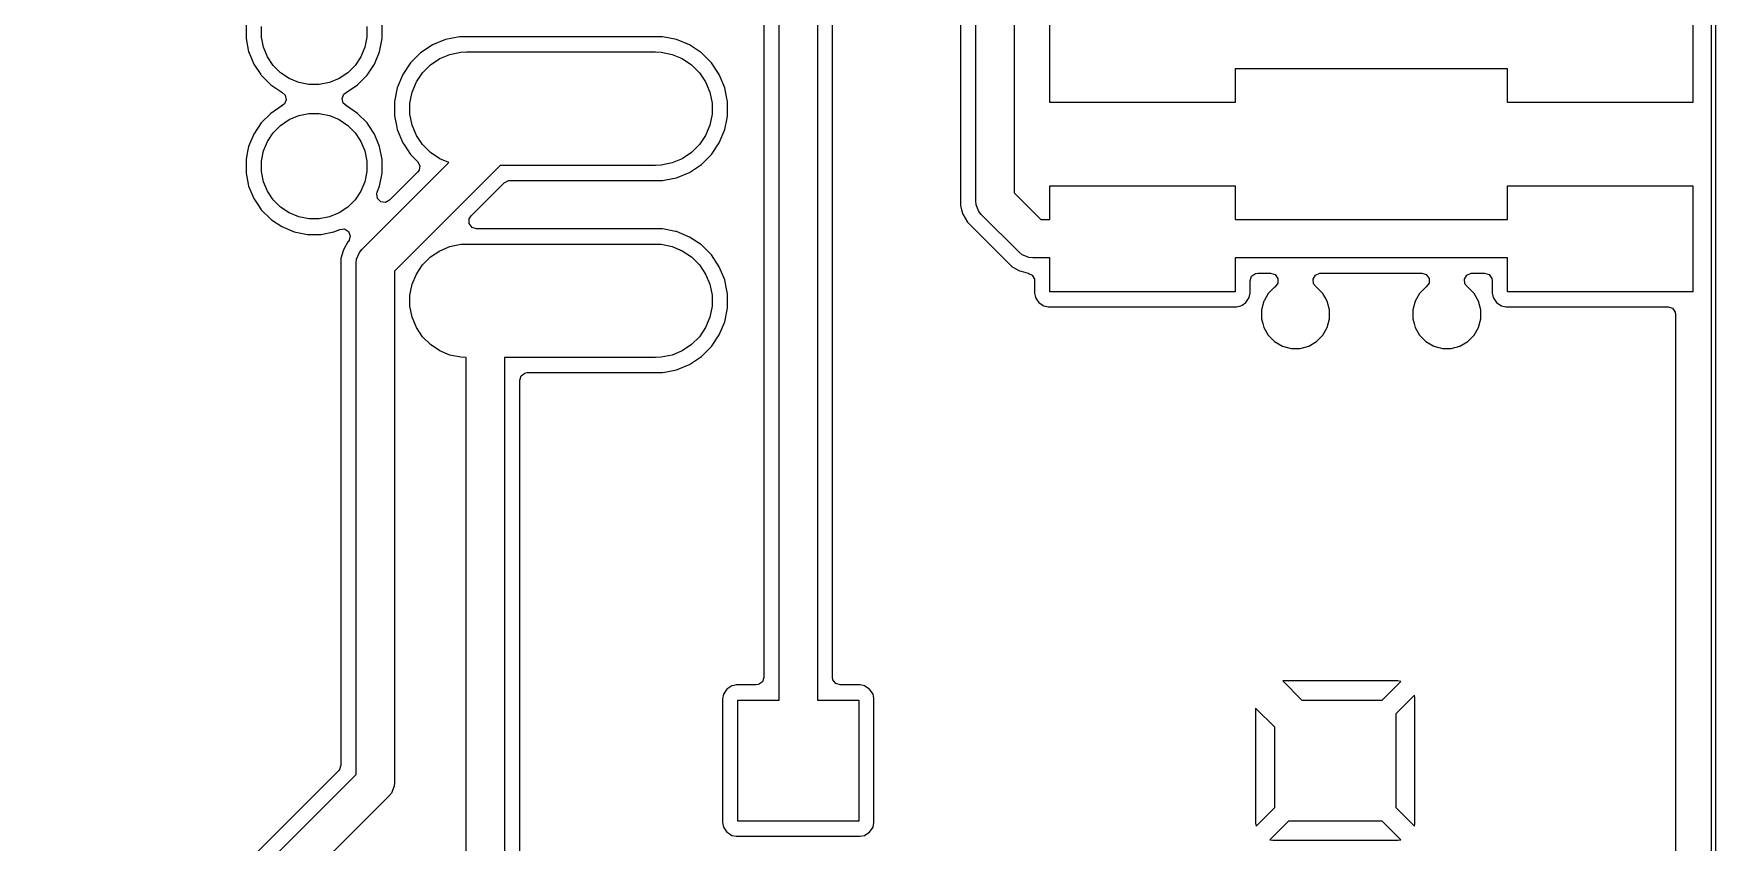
# Model space of a CAD drawing. Header units: inches. Extents: x 0.47 to 2.28, y -2.25 to -0.47.
# Drawn here: x 1.409 to 2.284, y -1.653 to -1.232 of the extents above; entities that cross this region are included whole.
import ezdxf

# ---------------------------------------------------------------- set-up
doc = ezdxf.new("R2010")
doc.units = ezdxf.units.IN
doc.header["$MEASUREMENT"] = 0
doc.layers.add('F.Cu', color=13, linetype='CONTINUOUS', true_color=0xc83434)

msp = doc.modelspace()

# ---------------------------------------------------------------- linework, layer by layer
at = {"layer": 'F.Cu', "linetype": 'CONTINUOUS'}
for p, q in [((2.28248, -2.08661), (2.28248, -0.62992)), ((2.28445, -0.62992), (2.28445, -2.08661)), ((1.79709, -1.57874), (1.79709, -0.68222)), ((1.81709, -0.67808), (1.81709, -1.57874)), ((1.78919, -0.68713), (1.78919, -1.5669)), ((1.82498, -1.5669), (1.82498, -0.94988)), ((1.89156, -1.08535), (1.89156, -1.3163)), ((1.89945, -1.3189), (1.89945, -1.08268)), ((1.91945, -1.08682), (1.91945, -1.31476)), ((1.93799, -1.26772), (1.93799, -1.2126)), ((2.27264, -1.2126), (2.27264, -1.26772)), ((1.51967, -1.22737), (1.51967, -1.23436)), ((1.52769, -1.23357), (1.52769, -1.22816)), ((1.52875, -1.23887), (1.52769, -1.23357)), ((1.58254, -1.23357), (1.58149, -1.23887)), ((1.58254, -1.22816), (1.58254, -1.23357)), ((1.59057, -1.23436), (1.59057, -1.22737)), ((1.63072, -1.23344), (1.62349, -1.23488)), ((1.73652, -1.23344), (1.63072, -1.23344)), ((1.63072, -1.23344), (1.63072, -1.23344)), ((1.74111, -1.23436), (1.73652, -1.23344)), ((1.73652, -1.23344), (1.73652, -1.23344)), ((1.51967, -1.23436), (1.52103, -1.24121)), ((1.52103, -1.24121), (1.52127, -1.2418)), ((1.52127, -1.2418), (1.5237, -1.24766)), ((1.53081, -1.24386), (1.52875, -1.23887)), ((1.58149, -1.23887), (1.57942, -1.24386)), ((1.58654, -1.24766), (1.58921, -1.24121)), ((1.58921, -1.24121), (1.59057, -1.23436)), ((1.61055, -1.2418), (1.60534, -1.24701)), ((1.61144, -1.24121), (1.61055, -1.2418)), ((1.61668, -1.2377), (1.61144, -1.24121)), ((1.62349, -1.23488), (1.61668, -1.2377)), ((1.62049, -1.24483), (1.62584, -1.24261)), ((1.62349, -1.23488), (1.62349, -1.23488)), ((1.62349, -1.23488), (1.62349, -1.23488)), ((1.62584, -1.24261), (1.63152, -1.24148)), ((1.63152, -1.24148), (1.63441, -1.24134)), ((1.63441, -1.24134), (1.73283, -1.24134)), ((1.73283, -1.24134), (1.73573, -1.24148)), ((1.73573, -1.24148), (1.74141, -1.24261)), ((1.74375, -1.23488), (1.74111, -1.23436)), ((1.74141, -1.24261), (1.74675, -1.24483)), ((1.75056, -1.2377), (1.74375, -1.23488)), ((1.75669, -1.2418), (1.75056, -1.2377)), ((1.7619, -1.24701), (1.75669, -1.2418)), ((1.5237, -1.24766), (1.5237, -1.24766)), ((1.5237, -1.24766), (1.52736, -1.25314)), ((1.53381, -1.24835), (1.53081, -1.24386)), ((1.53763, -1.25217), (1.53381, -1.24835)), ((1.57642, -1.24835), (1.5726, -1.25217)), ((1.57942, -1.24386), (1.57642, -1.24835)), ((1.58266, -1.25347), (1.58654, -1.24766)), ((1.60534, -1.24701), (1.60125, -1.25314)), ((1.60534, -1.24701), (1.60534, -1.24701)), ((1.60534, -1.24701), (1.60534, -1.24701)), ((1.61158, -1.25213), (1.61568, -1.24804)), ((1.61568, -1.24804), (1.62049, -1.24483)), ((1.74675, -1.24483), (1.75157, -1.24804)), ((1.75157, -1.24804), (1.75566, -1.25213)), ((1.766, -1.25314), (1.7619, -1.24701)), ((2.1063, -1.25016), (2.03445, -1.25016)), ((2.03445, -1.25016), (2.03445, -1.26772)), ((2.17618, -1.25016), (2.1063, -1.25016)), ((2.17618, -1.26772), (2.17618, -1.25016)), ((1.52736, -1.25314), (1.52758, -1.25347)), ((1.52758, -1.25347), (1.53252, -1.2584)), ((1.53252, -1.2584), (1.53312, -1.2588)), ((1.53312, -1.2588), (1.53832, -1.26228)), ((1.54213, -1.25517), (1.53763, -1.25217)), ((1.54712, -1.25724), (1.54213, -1.25517)), ((1.55242, -1.25829), (1.54712, -1.25724)), ((1.55782, -1.25829), (1.55242, -1.25829)), ((1.56312, -1.25724), (1.55782, -1.25829)), ((1.56811, -1.25517), (1.56312, -1.25724)), ((1.5726, -1.25217), (1.56811, -1.25517)), ((1.57191, -1.26228), (1.5754, -1.25995)), ((1.5754, -1.25995), (1.57772, -1.2584)), ((1.57772, -1.2584), (1.58266, -1.25347)), ((1.59843, -1.25995), (1.59699, -1.26718)), ((1.60125, -1.25314), (1.59843, -1.25995)), ((1.59843, -1.25995), (1.59843, -1.25995)), ((1.59843, -1.25995), (1.59843, -1.25995)), ((1.60615, -1.26229), (1.60837, -1.25695)), ((1.60837, -1.25695), (1.61158, -1.25213)), ((1.75566, -1.25213), (1.75888, -1.25695)), ((1.75888, -1.25695), (1.76109, -1.26229)), ((1.76882, -1.25995), (1.766, -1.25314)), ((1.76978, -1.26477), (1.76882, -1.25995)), ((1.53832, -1.26228), (1.5385, -1.26238)), ((1.5385, -1.26238), (1.53845, -1.26246)), ((1.53845, -1.26246), (1.54003, -1.26381)), ((1.53967, -1.26843), (1.53847, -1.2693)), ((1.5406, -1.26618), (1.53967, -1.26843)), ((1.54003, -1.26381), (1.5406, -1.26618)), ((1.56964, -1.26556), (1.57057, -1.26331)), ((1.57021, -1.26793), (1.56964, -1.26556)), ((1.57178, -1.26927), (1.57021, -1.26793)), ((1.57057, -1.26331), (1.57177, -1.26243)), ((1.57174, -1.26238), (1.57191, -1.26228)), ((1.57177, -1.26243), (1.57174, -1.26238)), ((1.57191, -1.26228), (1.57191, -1.26228)), ((1.57191, -1.26228), (1.57191, -1.26228)), ((1.57191, -1.26228), (1.57191, -1.26228)), ((1.59699, -1.26718), (1.59699, -1.27455)), ((1.60502, -1.26797), (1.60615, -1.26229)), ((1.60502, -1.27376), (1.60502, -1.26797)), ((1.76109, -1.26229), (1.76222, -1.26797)), ((1.76222, -1.26797), (1.76222, -1.27376)), ((1.77026, -1.26718), (1.76978, -1.26477)), ((1.77026, -1.27455), (1.77026, -1.26718)), ((2.03445, -1.26772), (1.93799, -1.26772)), ((2.27264, -1.26772), (2.17618, -1.26772)), ((1.53252, -1.27333), (1.52758, -1.27827)), ((1.53832, -1.26945), (1.53252, -1.27333)), ((1.53252, -1.27333), (1.53252, -1.27333)), ((1.53763, -1.27956), (1.54213, -1.27656)), ((1.5385, -1.26936), (1.53832, -1.26945)), ((1.53847, -1.2693), (1.5385, -1.26936)), ((1.54213, -1.27656), (1.54712, -1.27449)), ((1.54712, -1.27449), (1.55242, -1.27344)), ((1.55242, -1.27344), (1.55782, -1.27344)), ((1.55782, -1.27344), (1.56312, -1.27449)), ((1.56312, -1.27449), (1.56811, -1.27656)), ((1.56811, -1.27656), (1.5726, -1.27956)), ((1.57174, -1.26936), (1.57178, -1.26927)), ((1.57191, -1.26945), (1.57174, -1.26936)), ((1.5777, -1.27331), (1.57191, -1.26945)), ((1.57772, -1.27333), (1.5777, -1.27331)), ((1.58266, -1.27827), (1.57772, -1.27333)), ((1.59699, -1.27455), (1.59798, -1.27955)), ((1.60615, -1.27944), (1.60502, -1.27376)), ((1.76222, -1.27376), (1.76109, -1.27944)), ((1.76882, -1.28178), (1.77002, -1.27576)), ((1.77002, -1.27576), (1.77026, -1.27455)), ((1.5237, -1.28407), (1.52103, -1.29053)), ((1.52758, -1.27827), (1.5237, -1.28407)), ((1.5237, -1.28407), (1.5237, -1.28407)), ((1.52758, -1.27827), (1.52758, -1.27827)), ((1.53081, -1.28787), (1.53381, -1.28338)), ((1.53381, -1.28338), (1.53763, -1.27956)), ((1.5726, -1.27956), (1.57642, -1.28338)), ((1.57642, -1.28338), (1.57942, -1.28787)), ((1.58352, -1.27955), (1.58266, -1.27827)), ((1.58654, -1.28407), (1.58352, -1.27955)), ((1.58921, -1.29053), (1.58654, -1.28407)), ((1.58654, -1.28407), (1.58654, -1.28407)), ((1.58654, -1.28407), (1.58654, -1.28407)), ((1.59798, -1.27955), (1.59843, -1.28178)), ((1.59843, -1.28178), (1.60125, -1.28859)), ((1.60837, -1.28479), (1.60615, -1.27944)), ((1.61158, -1.2896), (1.60837, -1.28479)), ((1.75888, -1.28479), (1.75566, -1.2896)), ((1.76109, -1.27944), (1.75888, -1.28479)), ((1.766, -1.28859), (1.76882, -1.28178)), ((1.52034, -1.29397), (1.51967, -1.29737)), ((1.52103, -1.29053), (1.52034, -1.29397)), ((1.52769, -1.29816), (1.52875, -1.29287)), ((1.52875, -1.29287), (1.53081, -1.28787)), ((1.57942, -1.28787), (1.58149, -1.29287)), ((1.58149, -1.29287), (1.58254, -1.29816)), ((1.59057, -1.29737), (1.58921, -1.29053)), ((1.60125, -1.28859), (1.60216, -1.28995)), ((1.60216, -1.28995), (1.60534, -1.29472)), ((1.60534, -1.29472), (1.60534, -1.29472)), ((1.60534, -1.29472), (1.60899, -1.29837)), ((1.61568, -1.29369), (1.61158, -1.2896)), ((1.62049, -1.29691), (1.61568, -1.29369)), ((1.75157, -1.29369), (1.74675, -1.29691)), ((1.75566, -1.2896), (1.75157, -1.29369)), ((1.75669, -1.29993), (1.7619, -1.29472)), ((1.7619, -1.29472), (1.766, -1.28859)), ((1.51967, -1.29737), (1.51967, -1.30436)), ((1.52769, -1.30357), (1.52769, -1.29816)), ((1.52875, -1.30887), (1.52769, -1.30357)), ((1.57994, -1.34416), (1.62523, -1.29887)), ((1.58254, -1.30357), (1.58149, -1.30887)), ((1.58254, -1.29816), (1.58254, -1.30357)), ((1.59057, -1.30436), (1.59057, -1.29737)), ((1.60899, -1.30394), (1.59437, -1.31856)), ((1.65132, -1.30106), (1.59701, -1.35537)), ((1.60899, -1.29837), (1.6101, -1.30054)), ((1.60971, -1.30295), (1.60899, -1.30394)), ((1.6101, -1.30054), (1.60971, -1.30295)), ((1.62523, -1.29887), (1.62049, -1.29691)), ((1.65187, -1.30039), (1.65132, -1.30106)), ((1.73283, -1.30039), (1.65187, -1.30039)), ((1.73573, -1.30025), (1.73283, -1.30039)), ((1.74141, -1.29912), (1.73573, -1.30025)), ((1.74675, -1.29691), (1.74141, -1.29912)), ((1.74375, -1.30685), (1.75056, -1.30403)), ((1.75056, -1.30403), (1.75669, -1.29993)), ((1.51967, -1.30436), (1.52045, -1.30831)), ((1.52045, -1.30831), (1.52084, -1.31025)), ((1.52084, -1.31025), (1.52103, -1.31121)), ((1.52103, -1.31121), (1.52214, -1.3139)), ((1.53081, -1.31386), (1.52875, -1.30887)), ((1.58149, -1.30887), (1.57942, -1.31386)), ((1.58794, -1.31426), (1.58921, -1.31121)), ((1.58921, -1.31121), (1.59057, -1.30436)), ((1.63683, -1.32671), (1.6541, -1.30944)), ((1.6541, -1.30944), (1.65627, -1.30834)), ((1.65627, -1.30834), (1.65689, -1.30829)), ((1.65689, -1.30829), (1.73652, -1.30829)), ((1.73652, -1.30829), (1.73825, -1.30794)), ((1.73825, -1.30794), (1.74375, -1.30685)), ((1.93799, -1.32858), (1.93799, -1.31102)), ((1.93799, -1.31102), (2.03445, -1.31102)), ((2.03445, -1.31102), (2.03445, -1.32858)), ((2.17618, -1.32858), (2.17618, -1.31102)), ((2.17618, -1.31102), (2.27264, -1.31102)), ((2.27264, -1.31102), (2.27264, -1.36614)), ((1.52214, -1.3139), (1.5237, -1.31766)), ((1.5237, -1.31766), (1.5237, -1.31766)), ((1.5237, -1.31766), (1.5261, -1.32125)), ((1.5261, -1.32125), (1.52758, -1.32347)), ((1.53381, -1.31835), (1.53081, -1.31386)), ((1.53763, -1.32217), (1.53381, -1.31835)), ((1.57642, -1.31835), (1.5726, -1.32217)), ((1.57942, -1.31386), (1.57642, -1.31835)), ((1.58769, -1.31516), (1.58794, -1.31426)), ((1.58807, -1.31756), (1.58769, -1.31516)), ((1.5898, -1.31929), (1.58807, -1.31756)), ((1.5922, -1.31967), (1.5898, -1.31929)), ((1.59437, -1.31856), (1.5922, -1.31967)), ((1.89156, -1.3163), (1.89156, -1.3163)), ((1.89156, -1.3163), (1.89156, -1.32125)), ((1.89156, -1.32125), (1.89215, -1.32347)), ((1.89964, -1.32085), (1.89945, -1.3189)), ((1.90113, -1.32445), (1.89964, -1.32085)), ((1.91945, -1.31476), (1.93328, -1.32858)), ((1.52758, -1.32347), (1.53252, -1.3284)), ((1.53252, -1.3284), (1.53297, -1.3287)), ((1.53297, -1.3287), (1.53832, -1.33228)), ((1.54213, -1.32517), (1.53763, -1.32217)), ((1.54712, -1.32724), (1.54213, -1.32517)), ((1.55242, -1.32829), (1.54712, -1.32724)), ((1.55782, -1.32829), (1.55242, -1.32829)), ((1.56312, -1.32724), (1.55782, -1.32829)), ((1.56811, -1.32517), (1.56312, -1.32724)), ((1.5726, -1.32217), (1.56811, -1.32517)), ((1.63587, -1.32828), (1.63683, -1.32671)), ((1.63587, -1.33072), (1.63587, -1.32828)), ((1.89215, -1.32347), (1.89215, -1.32347)), ((1.89215, -1.32347), (1.89277, -1.3258)), ((1.89277, -1.3258), (1.89277, -1.3258)), ((1.89277, -1.3258), (1.89513, -1.32988)), ((1.89513, -1.32988), (1.89513, -1.32988)), ((1.89513, -1.32988), (1.89846, -1.33322)), ((1.90238, -1.32597), (1.90113, -1.32445)), ((1.90113, -1.32445), (1.90113, -1.32445)), ((1.92206, -1.34565), (1.90238, -1.32597)), ((1.93328, -1.32858), (1.93799, -1.32858)), ((2.03445, -1.32858), (2.17618, -1.32858)), ((1.53832, -1.33228), (1.53832, -1.33228)), ((1.53832, -1.33228), (1.53832, -1.33228)), ((1.53832, -1.33228), (1.54478, -1.33496)), ((1.54478, -1.33496), (1.55163, -1.33632)), ((1.55163, -1.33632), (1.55163, -1.33632)), ((1.55163, -1.33632), (1.55861, -1.33632)), ((1.55861, -1.33632), (1.56546, -1.33496)), ((1.55861, -1.33632), (1.55861, -1.33632)), ((1.56546, -1.33496), (1.56852, -1.33369)), ((1.56852, -1.33369), (1.57095, -1.3335)), ((1.57095, -1.3335), (1.57302, -1.33477)), ((1.57302, -1.33477), (1.57396, -1.33702)), ((1.57396, -1.33702), (1.57339, -1.33939)), ((1.6373, -1.33269), (1.63587, -1.33072)), ((1.63962, -1.33344), (1.6373, -1.33269)), ((1.73652, -1.33344), (1.63962, -1.33344)), ((1.74319, -1.33477), (1.73652, -1.33344)), ((1.73652, -1.33344), (1.73652, -1.33344)), ((1.74375, -1.33488), (1.74319, -1.33477)), ((1.75056, -1.3377), (1.74375, -1.33488)), ((1.75669, -1.3418), (1.75056, -1.3377)), ((1.89846, -1.33322), (1.89846, -1.33322)), ((1.89846, -1.33322), (1.91482, -1.34957)), ((1.5702, -1.34483), (1.56911, -1.34888)), ((1.57033, -1.34433), (1.5702, -1.34483)), ((1.5702, -1.34483), (1.5702, -1.34483)), ((1.57269, -1.34024), (1.57033, -1.34433)), ((1.57281, -1.34012), (1.57269, -1.34024)), ((1.57269, -1.34024), (1.57269, -1.34024)), ((1.57339, -1.33939), (1.57281, -1.34012)), ((1.5772, -1.34928), (1.57869, -1.34568)), ((1.57869, -1.34568), (1.57994, -1.34416)), ((1.57869, -1.34568), (1.57869, -1.34568)), ((1.61568, -1.34804), (1.62049, -1.34483)), ((1.62049, -1.34483), (1.62584, -1.34261)), ((1.62584, -1.34261), (1.63152, -1.34148)), ((1.63152, -1.34148), (1.63441, -1.34134)), ((1.63441, -1.34134), (1.73283, -1.34134)), ((1.73283, -1.34134), (1.73573, -1.34148)), ((1.73573, -1.34148), (1.74141, -1.34261)), ((1.74141, -1.34261), (1.74675, -1.34483)), ((1.74675, -1.34483), (1.75157, -1.34804)), ((1.7619, -1.34701), (1.75669, -1.3418)), ((1.766, -1.35314), (1.7619, -1.34701)), ((1.92358, -1.3469), (1.92206, -1.34565)), ((1.92507, -1.34752), (1.92358, -1.3469)), ((1.92358, -1.3469), (1.92358, -1.3469)), ((1.92718, -1.34839), (1.92507, -1.34752)), ((1.56911, -1.34888), (1.56911, -1.35391)), ((1.56911, -1.35391), (1.56911, -1.35391)), ((1.56911, -1.35391), (1.56911, -1.61256)), ((1.57701, -1.35123), (1.5772, -1.34928)), ((1.57701, -1.61746), (1.57701, -1.35123)), ((1.59701, -1.35537), (1.59701, -1.6216)), ((1.60837, -1.35695), (1.61158, -1.35213)), ((1.61158, -1.35213), (1.61568, -1.34804)), ((1.75157, -1.34804), (1.75566, -1.35213)), ((1.75566, -1.35213), (1.75888, -1.35695)), ((1.76882, -1.35995), (1.766, -1.35314)), ((1.91482, -1.34957), (1.91482, -1.34957)), ((1.91482, -1.34957), (1.91815, -1.3529)), ((1.91815, -1.3529), (1.91917, -1.35349)), ((1.91917, -1.35349), (1.92223, -1.35526)), ((1.92223, -1.35526), (1.92223, -1.35526)), ((1.92223, -1.35526), (1.92319, -1.35551)), ((1.92319, -1.35551), (1.92678, -1.35648)), ((1.92678, -1.35648), (1.92678, -1.35648)), ((1.92678, -1.35648), (1.92703, -1.35654)), ((1.92703, -1.35654), (1.92701, -1.35662)), ((1.92701, -1.35662), (1.92887, -1.35751)), ((1.92913, -1.34858), (1.92718, -1.34839)), ((1.92718, -1.34839), (1.92718, -1.34839)), ((1.93799, -1.34858), (1.92913, -1.34858)), ((1.93799, -1.36614), (1.93799, -1.34858)), ((2.17618, -1.34858), (2.03445, -1.34858)), ((2.03445, -1.34858), (2.03445, -1.36614)), ((2.0431, -1.3581), (2.04507, -1.35667)), ((2.04507, -1.35667), (2.04629, -1.35648)), ((2.04629, -1.35648), (2.05296, -1.35648)), ((2.05296, -1.35648), (2.05527, -1.35723)), ((2.0763, -1.35749), (2.07852, -1.3565)), ((2.07852, -1.3565), (2.07893, -1.35648)), ((2.07893, -1.35648), (2.1317, -1.35648)), ((2.1317, -1.35648), (2.13401, -1.35723)), ((2.15504, -1.35749), (2.15726, -1.3565)), ((2.15726, -1.3565), (2.15767, -1.35648)), ((2.15767, -1.35648), (2.16434, -1.35648)), ((2.16434, -1.35648), (2.16666, -1.35723)), ((2.17618, -1.36614), (2.17618, -1.34858)), ((1.60502, -1.36797), (1.60615, -1.36229)), ((1.60615, -1.36229), (1.60837, -1.35695)), ((1.75888, -1.35695), (1.76109, -1.36229)), ((1.76109, -1.36229), (1.76222, -1.36797)), ((1.76956, -1.3637), (1.76882, -1.35995)), ((1.77026, -1.36718), (1.76956, -1.3637)), ((1.92887, -1.35751), (1.93003, -1.35965)), ((1.93003, -1.35965), (1.9301, -1.36037)), ((1.9301, -1.36037), (1.9301, -1.36692)), ((2.04234, -1.36042), (2.0431, -1.3581)), ((2.04234, -1.36692), (2.04234, -1.36042)), ((2.05505, -1.36376), (2.05175, -1.36706)), ((2.05513, -1.3637), (2.05505, -1.36376)), ((2.05527, -1.36361), (2.05513, -1.3637)), ((2.05527, -1.35723), (2.05671, -1.3592)), ((2.05671, -1.36164), (2.05527, -1.36361)), ((2.05671, -1.3592), (2.05671, -1.36164)), ((2.07508, -1.3596), (2.0763, -1.35749)), ((2.07533, -1.36202), (2.07508, -1.3596)), ((2.07669, -1.36353), (2.07533, -1.36202)), ((2.07663, -1.3636), (2.07669, -1.36353)), ((2.07683, -1.36376), (2.07663, -1.3636)), ((2.07683, -1.36376), (2.07683, -1.36376)), ((2.08014, -1.36706), (2.07684, -1.36376)), ((2.07684, -1.36376), (2.07683, -1.36376)), ((2.13379, -1.36376), (2.13049, -1.36706)), ((2.13387, -1.3637), (2.13379, -1.36376)), ((2.13401, -1.36361), (2.13387, -1.3637)), ((2.13401, -1.35723), (2.13545, -1.3592)), ((2.13545, -1.36164), (2.13401, -1.36361)), ((2.13545, -1.3592), (2.13545, -1.36164)), ((2.15382, -1.3596), (2.15504, -1.35749)), ((2.15407, -1.36202), (2.15382, -1.3596)), ((2.15543, -1.36353), (2.15407, -1.36202)), ((2.15537, -1.3636), (2.15543, -1.36353)), ((2.15558, -1.36376), (2.15537, -1.3636)), ((2.15888, -1.36706), (2.15558, -1.36376)), ((2.15558, -1.36376), (2.15558, -1.36376)), ((2.15558, -1.36376), (2.15558, -1.36376)), ((2.16666, -1.35723), (2.16809, -1.3592)), ((2.16809, -1.3592), (2.16829, -1.36042)), ((2.16829, -1.36042), (2.16829, -1.36692)), ((1.60502, -1.37376), (1.60502, -1.36797)), ((1.60615, -1.37944), (1.60502, -1.37376)), ((1.76222, -1.37376), (1.76109, -1.37944)), ((1.76222, -1.36797), (1.76222, -1.37376)), ((1.77026, -1.37455), (1.77026, -1.36718)), ((1.9301, -1.36692), (1.93038, -1.36836)), ((1.93038, -1.36836), (1.93056, -1.36922)), ((1.93056, -1.36922), (1.9317, -1.37093)), ((1.9317, -1.37093), (1.9323, -1.37183)), ((1.9323, -1.37183), (1.93296, -1.37227)), ((1.93296, -1.37227), (1.93491, -1.37358)), ((1.93491, -1.37358), (1.93491, -1.37358)), ((1.93491, -1.37358), (1.93491, -1.37358)), ((1.93491, -1.37358), (1.93721, -1.37404)), ((1.93721, -1.37404), (1.93721, -1.37404)), ((1.93721, -1.37404), (2.03523, -1.37404)), ((2.03445, -1.36614), (1.93799, -1.36614)), ((2.03523, -1.37404), (2.03753, -1.37358)), ((2.03523, -1.37404), (2.03523, -1.37404)), ((2.03753, -1.37358), (2.03818, -1.37314)), ((2.03753, -1.37358), (2.03753, -1.37358)), ((2.03753, -1.37358), (2.03753, -1.37358)), ((2.03818, -1.37314), (2.04014, -1.37183)), ((2.04014, -1.37183), (2.04188, -1.36922)), ((2.04188, -1.36922), (2.04234, -1.36692)), ((2.04942, -1.37111), (2.04821, -1.37562)), ((2.04952, -1.37093), (2.04942, -1.37111)), ((2.05175, -1.36706), (2.04952, -1.37093)), ((2.04952, -1.37093), (2.04952, -1.37093)), ((2.08138, -1.36922), (2.08014, -1.36706)), ((2.08014, -1.36706), (2.08014, -1.36706)), ((2.08014, -1.36706), (2.08014, -1.36706)), ((2.08247, -1.37111), (2.08138, -1.36922)), ((2.08368, -1.37562), (2.08247, -1.37111)), ((2.12816, -1.37111), (2.12695, -1.37562)), ((2.13049, -1.36706), (2.12816, -1.37111)), ((2.12816, -1.37111), (2.12816, -1.37111)), ((2.16121, -1.37111), (2.15888, -1.36706)), ((2.16242, -1.37562), (2.16121, -1.37111)), ((2.16829, -1.36692), (2.16875, -1.36922)), ((2.16875, -1.36922), (2.17049, -1.37183)), ((2.17049, -1.37183), (2.17115, -1.37227)), ((2.17115, -1.37227), (2.1731, -1.37358)), ((2.1731, -1.37358), (2.1731, -1.37358)), ((2.1731, -1.37358), (2.1731, -1.37358)), ((2.1731, -1.37358), (2.1754, -1.37404)), ((2.1754, -1.37404), (2.25982, -1.37404)), ((2.27264, -1.36614), (2.17618, -1.36614)), ((2.25982, -1.37404), (2.26213, -1.37479)), ((1.60837, -1.38479), (1.60615, -1.37944)), ((1.76109, -1.37944), (1.75888, -1.38479)), ((1.766, -1.38859), (1.76882, -1.38178)), ((1.76882, -1.38178), (1.77004, -1.37562)), ((1.77004, -1.37562), (1.77026, -1.37455)), ((2.04821, -1.37562), (2.04821, -1.37562)), ((2.04821, -1.37562), (2.04821, -1.38029)), ((2.04821, -1.38029), (2.04886, -1.38271)), ((2.04886, -1.38271), (2.04942, -1.3848)), ((2.08247, -1.3848), (2.08368, -1.38029)), ((2.08368, -1.38029), (2.08368, -1.37562)), ((2.12695, -1.37562), (2.12695, -1.38029)), ((2.12695, -1.38029), (2.1276, -1.38271)), ((2.1276, -1.38271), (2.12816, -1.3848)), ((2.16121, -1.3848), (2.16242, -1.38029)), ((2.16242, -1.38029), (2.16242, -1.37562)), ((2.26213, -1.37479), (2.26357, -1.37676)), ((2.26357, -1.37676), (2.26376, -1.37798)), ((2.26376, -1.37798), (2.26376, -2.08652)), ((1.61158, -1.3896), (1.60837, -1.38479)), ((1.61568, -1.39369), (1.61158, -1.3896)), ((1.75566, -1.3896), (1.75157, -1.39369)), ((1.75888, -1.38479), (1.75566, -1.3896)), ((1.7619, -1.39472), (1.766, -1.38859)), ((2.04942, -1.3848), (2.04942, -1.3848)), ((2.04942, -1.3848), (2.04942, -1.3848)), ((2.04942, -1.3848), (2.05175, -1.38884)), ((2.05175, -1.38884), (2.05175, -1.38884)), ((2.05175, -1.38884), (2.05175, -1.38884)), ((2.05175, -1.38884), (2.05505, -1.39215)), ((2.07684, -1.39215), (2.08014, -1.38884)), ((2.08014, -1.38884), (2.08247, -1.3848)), ((2.12816, -1.3848), (2.12816, -1.3848)), ((2.12816, -1.3848), (2.12816, -1.3848)), ((2.12816, -1.3848), (2.13049, -1.38884)), ((2.13049, -1.38884), (2.13049, -1.38884)), ((2.13049, -1.38884), (2.13049, -1.38884)), ((2.13049, -1.38884), (2.13379, -1.39215)), ((2.15558, -1.39215), (2.15888, -1.38884)), ((2.15888, -1.38884), (2.16121, -1.3848)), ((1.62049, -1.39691), (1.61568, -1.39369)), ((1.62584, -1.39912), (1.62049, -1.39691)), ((1.63152, -1.40025), (1.62584, -1.39912)), ((1.63425, -1.40039), (1.63152, -1.40025)), ((1.63425, -1.67838), (1.63425, -1.40039)), ((1.73283, -1.40039), (1.65425, -1.40039)), ((1.65425, -1.40039), (1.65425, -1.68252)), ((1.73573, -1.40025), (1.73283, -1.40039)), ((1.74141, -1.39912), (1.73573, -1.40025)), ((1.74675, -1.39691), (1.74141, -1.39912)), ((1.75157, -1.39369), (1.74675, -1.39691)), ((1.75056, -1.40403), (1.75669, -1.39993)), ((1.75669, -1.39993), (1.7619, -1.39472)), ((2.05505, -1.39215), (2.0591, -1.39448)), ((2.0591, -1.39448), (2.06361, -1.39569)), ((2.06361, -1.39569), (2.06361, -1.39569)), ((2.06361, -1.39569), (2.06828, -1.39569)), ((2.06828, -1.39569), (2.07279, -1.39448)), ((2.06828, -1.39569), (2.06828, -1.39569)), ((2.07279, -1.39448), (2.07684, -1.39215)), ((2.13379, -1.39215), (2.13784, -1.39448)), ((2.13784, -1.39448), (2.14235, -1.39569)), ((2.14235, -1.39569), (2.14235, -1.39569)), ((2.14235, -1.39569), (2.14702, -1.39569)), ((2.14702, -1.39569), (2.15153, -1.39448)), ((2.14702, -1.39569), (2.14702, -1.39569)), ((2.15153, -1.39448), (2.15558, -1.39215)), ((1.6629, -1.40991), (1.66487, -1.40848)), ((1.66487, -1.40848), (1.66609, -1.40829)), ((1.66609, -1.40829), (1.73652, -1.40829)), ((1.73652, -1.40829), (1.73773, -1.40805)), ((1.73773, -1.40805), (1.74375, -1.40685)), ((1.74375, -1.40685), (1.75056, -1.40403)), ((1.66215, -1.41223), (1.6629, -1.40991)), ((1.66215, -1.65141), (1.66215, -1.41223)), ((1.7699, -1.57305), (1.76815, -1.57566)), ((1.77251, -1.5713), (1.7699, -1.57305)), ((1.7699, -1.57305), (1.7699, -1.57305)), ((1.7735, -1.57111), (1.77251, -1.5713)), ((1.77481, -1.57085), (1.7735, -1.57111)), ((1.78525, -1.57085), (1.77481, -1.57085)), ((1.78647, -1.57065), (1.78525, -1.57085)), ((1.78844, -1.56922), (1.78647, -1.57065)), ((1.78919, -1.5669), (1.78844, -1.56922)), ((1.82517, -1.56812), (1.82498, -1.5669)), ((1.82586, -1.56906), (1.82517, -1.56812)), ((1.82661, -1.57009), (1.82586, -1.56906)), ((1.82892, -1.57085), (1.82661, -1.57009)), ((1.83936, -1.57085), (1.82892, -1.57085)), ((1.8409, -1.57115), (1.83936, -1.57085)), ((1.83936, -1.57085), (1.83936, -1.57085)), ((1.84166, -1.5713), (1.8409, -1.57115)), ((1.84391, -1.57281), (1.84166, -1.5713)), ((1.84427, -1.57305), (1.84391, -1.57281)), ((1.84602, -1.57566), (1.84427, -1.57305)), ((1.84427, -1.57305), (1.84427, -1.57305)), ((2.1191, -1.56874), (2.05926, -1.56874)), ((2.05926, -1.56874), (2.06926, -1.57874)), ((2.11104, -1.57874), (2.12072, -1.56906)), ((2.12072, -1.56906), (2.1191, -1.56874)), ((1.76798, -1.57656), (1.7677, -1.57796)), ((1.7677, -1.57796), (1.7677, -1.64251)), ((1.76815, -1.57566), (1.76798, -1.57656)), ((1.77559, -1.64173), (1.77559, -1.57874)), ((1.77559, -1.57874), (1.79709, -1.57874)), ((1.81709, -1.57874), (1.83858, -1.57874)), ((1.83858, -1.57874), (1.83858, -1.64173)), ((1.84644, -1.57776), (1.84602, -1.57566)), ((1.84602, -1.57566), (1.84602, -1.57566)), ((1.84602, -1.57566), (1.84602, -1.57566)), ((1.84648, -1.57796), (1.84644, -1.57776)), ((1.84648, -1.64251), (1.84648, -1.57796)), ((2.05512, -1.59288), (2.04512, -1.58288)), ((2.04512, -1.58288), (2.04512, -1.64272)), ((2.06926, -1.57874), (2.11104, -1.57874)), ((2.12779, -1.57613), (2.11811, -1.58581)), ((2.12811, -1.57776), (2.12779, -1.57613)), ((2.12811, -1.64272), (2.12811, -1.57776)), ((2.05512, -1.63466), (2.05512, -1.59288)), ((2.11811, -1.58581), (2.11811, -1.63466)), ((1.56796, -1.61535), (1.40913, -1.77418)), ((1.41305, -1.78142), (1.57701, -1.61746)), ((1.56836, -1.61488), (1.56796, -1.61535)), ((1.56911, -1.61256), (1.56836, -1.61488)), ((1.59532, -1.62716), (1.59408, -1.62867)), ((1.59682, -1.62355), (1.59532, -1.62716)), ((1.59701, -1.6216), (1.59682, -1.62355)), ((1.59408, -1.62867), (1.43012, -1.79264)), ((2.04544, -1.64434), (2.05512, -1.63466)), ((2.11811, -1.63466), (2.12779, -1.64434)), ((1.7677, -1.64251), (1.768, -1.64404)), ((1.768, -1.64404), (1.76815, -1.64481)), ((1.76815, -1.64481), (1.76989, -1.64741)), ((1.83858, -1.64173), (1.77559, -1.64173)), ((1.84427, -1.64742), (1.84602, -1.64481)), ((1.84602, -1.64481), (1.84648, -1.64251)), ((2.04512, -1.64272), (2.04512, -1.64272)), ((2.04512, -1.64272), (2.04544, -1.64434)), ((2.06219, -1.64173), (2.05251, -1.65141)), ((2.11104, -1.64173), (2.06219, -1.64173)), ((2.12072, -1.65141), (2.11104, -1.64173)), ((2.12779, -1.64434), (2.12811, -1.64272)), ((1.66215, -1.67992), (1.66215, -1.65141)), ((1.76989, -1.64741), (1.7699, -1.64742)), ((1.7699, -1.64742), (1.77055, -1.64786)), ((1.77055, -1.64786), (1.77251, -1.64917)), ((1.77251, -1.64917), (1.77251, -1.64917)), ((1.77251, -1.64917), (1.77251, -1.64917)), ((1.77251, -1.64917), (1.77481, -1.64963)), ((1.77481, -1.64963), (1.77481, -1.64963)), ((1.77481, -1.64963), (1.83936, -1.64963)), ((1.83936, -1.64963), (1.84166, -1.64917)), ((1.83936, -1.64963), (1.83936, -1.64963)), ((1.84166, -1.64917), (1.84232, -1.64873)), ((1.84166, -1.64917), (1.84166, -1.64917)), ((1.84166, -1.64917), (1.84166, -1.64917)), ((1.84232, -1.64873), (1.84427, -1.64742)), ((2.05251, -1.65141), (2.05413, -1.65173)), ((2.05413, -1.65173), (2.1191, -1.65173)), ((2.1191, -1.65173), (2.12072, -1.65141))]:
    msp.add_line(p, q, dxfattribs=at)

doc.saveas('drawing.dxf')
